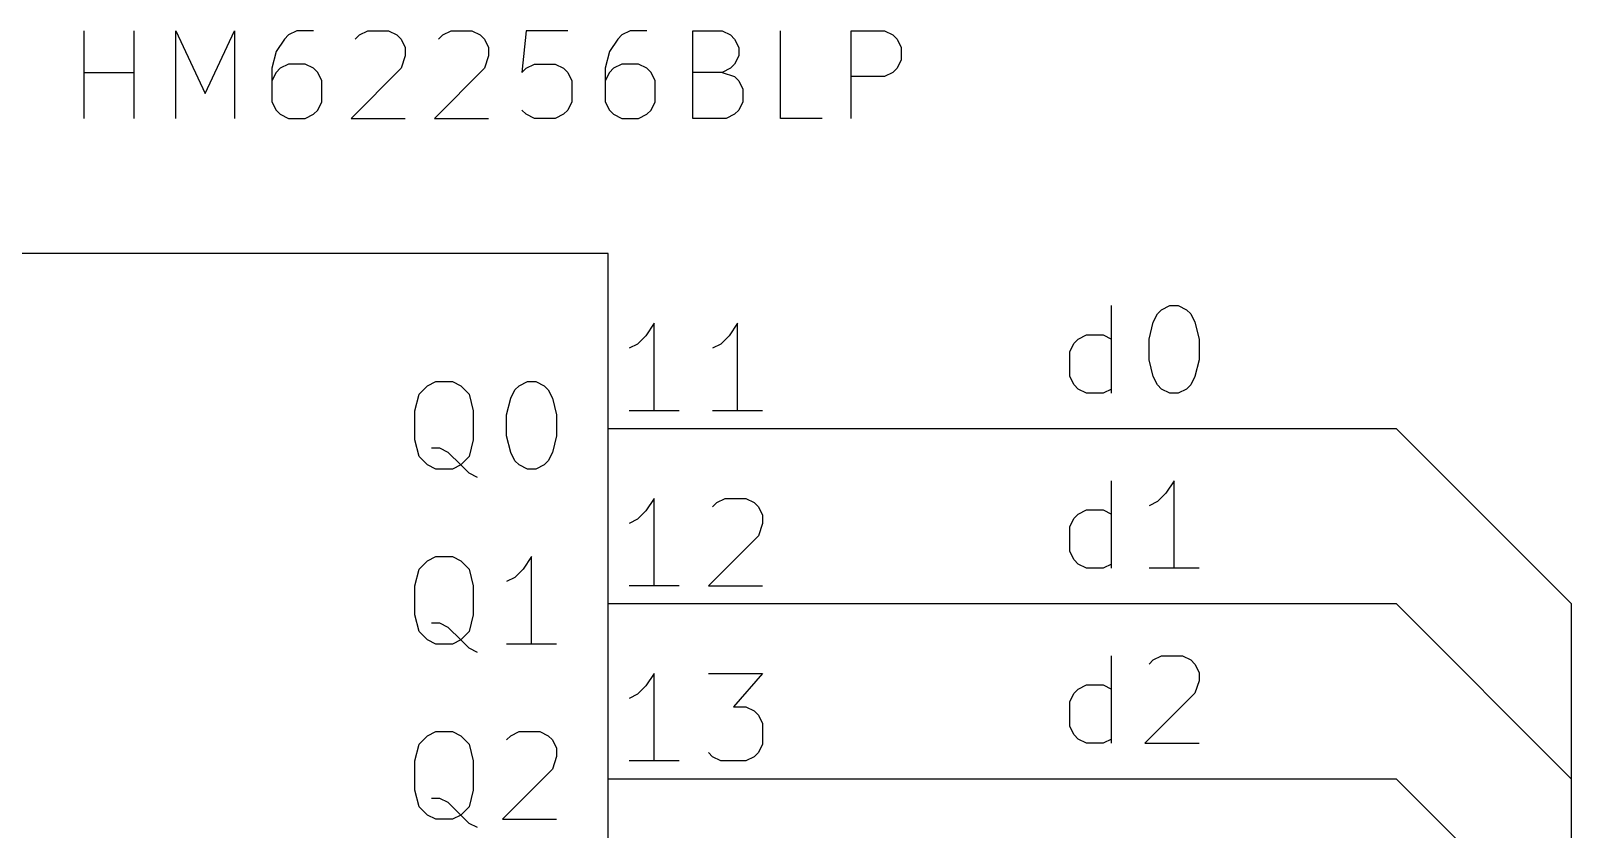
# Model space of a CAD drawing. Header units: millimetres. Extents: x 10 to 287, y -200 to -10.
# Drawn here: x 118.62 to 140.97, y -54.07 to -42.49 of the extents above; entities that cross this region are included whole.
import ezdxf

# ---------------------------------------------------------------- set-up
doc = ezdxf.new("R2010")
doc.units = ezdxf.units.MM
for name, color, linetype in [('BLUE', 174, 'CONTINUOUS'), ('GREENSIXTYFIVE', 129, 'CONTINUOUS'), ('LIGHTGREEN', 92, 'CONTINUOUS'), ('LIGHTRED', 12, 'CONTINUOUS'), ('RED', 14, 'CONTINUOUS'), ('REDSIX', 19, 'CONTINUOUS'), ('WHITE', 250, 'CONTINUOUS')]:
    doc.layers.add(name, color=color, linetype=linetype)

msp = doc.modelspace()

# ---------------------------------------------------------------- linework, layer by layer
at = {"layer": 'BLUE', "linetype": 'CONTINUOUS'}
msp.add_line((140.97, -50.8), (140.97, -189.23), dxfattribs=at)
at = {"layer": 'GREENSIXTYFIVE', "linetype": 'CONTINUOUS'}
for p, q in [((119.3968, -43.7592), (119.3968, -42.4892)), ((119.3968, -43.7592), (119.3968, -42.4892)), ((120.1225, -43.7592), (120.1225, -42.4892)), ((120.1225, -43.7592), (120.1225, -42.4892)), ((120.7273, -43.7592), (120.7273, -42.4892)), ((120.7273, -42.4892), (121.1507, -43.3964)), ((120.7273, -43.7592), (120.7273, -42.4892)), ((120.7273, -42.4892), (121.1507, -43.3964)), ((121.1507, -43.3964), (121.574, -42.4892)), ((121.1507, -43.3964), (121.574, -42.4892)), ((121.574, -42.4892), (121.574, -43.7592)), ((121.574, -42.4892), (121.574, -43.7592)), ((122.2997, -42.6102), (122.1787, -42.7916)), ((122.2997, -42.6102), (122.1787, -42.7916)), ((122.3602, -42.5497), (122.2997, -42.6102)), ((122.3602, -42.5497), (122.2997, -42.6102)), ((122.4811, -42.4892), (122.3602, -42.5497)), ((122.4811, -42.4892), (122.3602, -42.5497)), ((122.723, -42.4892), (122.4811, -42.4892)), ((122.723, -42.4892), (122.4811, -42.4892)), ((123.3278, -42.6102), (123.3882, -42.5497)), ((123.3278, -42.6102), (123.3882, -42.5497)), ((123.3882, -42.5497), (123.5092, -42.4892)), ((123.3882, -42.5497), (123.5092, -42.4892)), ((123.5092, -42.4892), (123.8116, -42.4892)), ((123.5092, -42.4892), (123.8116, -42.4892)), ((123.8116, -42.4892), (123.9325, -42.5497)), ((123.8116, -42.4892), (123.9325, -42.5497)), ((123.9325, -42.5497), (123.993, -42.6102)), ((123.9325, -42.5497), (123.993, -42.6102)), ((123.993, -42.6102), (124.0535, -42.7311)), ((123.993, -42.6102), (124.0535, -42.7311)), ((124.5373, -42.6102), (124.5977, -42.5497)), ((124.5373, -42.6102), (124.5977, -42.5497)), ((124.5977, -42.5497), (124.7187, -42.4892)), ((124.5977, -42.5497), (124.7187, -42.4892)), ((124.7187, -42.4892), (125.0211, -42.4892)), ((124.7187, -42.4892), (125.0211, -42.4892)), ((125.0211, -42.4892), (125.142, -42.5497)), ((125.0211, -42.4892), (125.142, -42.5497)), ((125.142, -42.5497), (125.2025, -42.6102)), ((125.142, -42.5497), (125.2025, -42.6102)), ((125.2025, -42.6102), (125.263, -42.7311)), ((125.2025, -42.6102), (125.263, -42.7311)), ((125.8072, -42.4892), (125.7468, -43.094)), ((125.8072, -42.4892), (125.7468, -43.094)), ((126.412, -42.4892), (125.8072, -42.4892)), ((126.412, -42.4892), (125.8072, -42.4892)), ((127.1377, -42.6102), (127.0167, -42.7916)), ((127.1377, -42.6102), (127.0167, -42.7916)), ((127.1982, -42.5497), (127.1377, -42.6102)), ((127.1982, -42.5497), (127.1377, -42.6102)), ((127.3191, -42.4892), (127.1982, -42.5497)), ((127.3191, -42.4892), (127.1982, -42.5497)), ((127.561, -42.4892), (127.3191, -42.4892)), ((127.561, -42.4892), (127.3191, -42.4892)), ((128.2262, -43.7592), (128.2262, -42.4892)), ((128.2262, -42.4892), (128.6496, -42.4892)), ((128.2262, -43.7592), (128.2262, -42.4892)), ((128.2262, -42.4892), (128.6496, -42.4892)), ((128.6496, -42.4892), (128.7705, -42.5497)), ((128.6496, -42.4892), (128.7705, -42.5497)), ((128.7705, -42.5497), (128.831, -42.6102)), ((128.7705, -42.5497), (128.831, -42.6102)), ((128.831, -42.6102), (128.8915, -42.7311)), ((128.831, -42.6102), (128.8915, -42.7311)), ((129.4962, -43.7592), (129.4962, -42.4892)), ((129.4962, -43.7592), (129.4962, -42.4892)), ((130.5243, -43.7592), (130.5243, -42.4892)), ((130.5243, -42.4892), (131.0081, -42.4892)), ((130.5243, -43.7592), (130.5243, -42.4892)), ((130.5243, -42.4892), (131.0081, -42.4892)), ((131.0081, -42.4892), (131.1291, -42.5497)), ((131.0081, -42.4892), (131.1291, -42.5497)), ((131.1291, -42.5497), (131.1896, -42.6102)), ((131.1291, -42.5497), (131.1896, -42.6102)), ((131.1896, -42.6102), (131.25, -42.7311)), ((131.1896, -42.6102), (131.25, -42.7311)), ((122.1787, -42.7916), (122.1183, -43.0335)), ((122.1787, -42.7916), (122.1183, -43.0335)), ((124.0535, -42.8521), (123.993, -43.0335)), ((124.0535, -42.8521), (123.993, -43.0335)), ((124.0535, -42.7311), (124.0535, -42.8521)), ((124.0535, -42.7311), (124.0535, -42.8521)), ((125.263, -42.8521), (125.2025, -43.0335)), ((125.263, -42.8521), (125.2025, -43.0335)), ((125.263, -42.7311), (125.263, -42.8521)), ((125.263, -42.7311), (125.263, -42.8521)), ((127.0167, -42.7916), (126.9563, -43.0335)), ((127.0167, -42.7916), (126.9563, -43.0335)), ((128.8915, -42.8521), (128.831, -42.973)), ((128.8915, -42.8521), (128.831, -42.973)), ((128.8915, -42.7311), (128.8915, -42.8521)), ((128.8915, -42.7311), (128.8915, -42.8521)), ((131.25, -42.7311), (131.25, -42.9126)), ((131.25, -42.7311), (131.25, -42.9126)), ((119.3968, -43.094), (120.1225, -43.094)), ((119.3968, -43.094), (120.1225, -43.094)), ((122.1183, -43.0335), (122.1183, -43.5173)), ((122.1183, -43.0335), (122.1183, -43.5173)), ((122.1787, -43.094), (122.1183, -43.2149)), ((122.1787, -43.094), (122.1183, -43.2149)), ((122.2392, -43.0335), (122.1787, -43.094)), ((122.2392, -43.0335), (122.1787, -43.094)), ((122.3602, -42.973), (122.2392, -43.0335)), ((122.3602, -42.973), (122.2392, -43.0335)), ((122.6021, -42.973), (122.3602, -42.973)), ((122.6021, -42.973), (122.3602, -42.973)), ((122.723, -43.0335), (122.6021, -42.973)), ((122.723, -43.0335), (122.6021, -42.973)), ((122.7835, -43.094), (122.723, -43.0335)), ((122.7835, -43.094), (122.723, -43.0335)), ((122.844, -43.2149), (122.7835, -43.094)), ((122.844, -43.2149), (122.7835, -43.094)), ((123.993, -43.0335), (123.2673, -43.7592)), ((123.993, -43.0335), (123.2673, -43.7592)), ((125.2025, -43.0335), (124.4768, -43.7592)), ((125.2025, -43.0335), (124.4768, -43.7592)), ((125.7468, -43.094), (125.8072, -43.0335)), ((125.7468, -43.094), (125.8072, -43.0335)), ((125.8072, -43.0335), (125.9282, -42.973)), ((125.8072, -43.0335), (125.9282, -42.973)), ((125.9282, -42.973), (126.2306, -42.973)), ((125.9282, -42.973), (126.2306, -42.973)), ((126.2306, -42.973), (126.3515, -43.0335)), ((126.2306, -42.973), (126.3515, -43.0335)), ((126.3515, -43.0335), (126.412, -43.094)), ((126.3515, -43.0335), (126.412, -43.094)), ((126.412, -43.094), (126.4725, -43.2149)), ((126.412, -43.094), (126.4725, -43.2149)), ((126.9563, -43.0335), (126.9563, -43.5173)), ((126.9563, -43.0335), (126.9563, -43.5173)), ((127.0167, -43.094), (126.9563, -43.2149)), ((127.0167, -43.094), (126.9563, -43.2149)), ((127.0772, -43.0335), (127.0167, -43.094)), ((127.0772, -43.0335), (127.0167, -43.094)), ((127.1982, -42.973), (127.0772, -43.0335)), ((127.1982, -42.973), (127.0772, -43.0335)), ((127.4401, -42.973), (127.1982, -42.973)), ((127.4401, -42.973), (127.1982, -42.973)), ((127.561, -43.0335), (127.4401, -42.973)), ((127.561, -43.0335), (127.4401, -42.973)), ((127.6215, -43.094), (127.561, -43.0335)), ((127.6215, -43.094), (127.561, -43.0335)), ((127.682, -43.2149), (127.6215, -43.094)), ((127.682, -43.2149), (127.6215, -43.094)), ((128.6496, -43.094), (128.2262, -43.094)), ((128.6496, -43.094), (128.2262, -43.094)), ((128.7705, -43.0335), (128.6496, -43.094)), ((128.7705, -43.0335), (128.6496, -43.094)), ((128.6496, -43.094), (128.831, -43.1545)), ((128.6496, -43.094), (128.831, -43.1545)), ((128.831, -42.973), (128.7705, -43.0335)), ((128.831, -42.973), (128.7705, -43.0335)), ((131.1291, -43.094), (131.0081, -43.1545)), ((131.1291, -43.094), (131.0081, -43.1545)), ((131.1896, -43.0335), (131.1291, -43.094)), ((131.1896, -43.0335), (131.1291, -43.094)), ((131.25, -42.9126), (131.1896, -43.0335)), ((131.25, -42.9126), (131.1896, -43.0335)), ((122.844, -43.5173), (122.844, -43.2149)), ((122.844, -43.5173), (122.844, -43.2149)), ((126.4725, -43.2149), (126.4725, -43.5173)), ((126.4725, -43.2149), (126.4725, -43.5173)), ((127.682, -43.5173), (127.682, -43.2149)), ((127.682, -43.5173), (127.682, -43.2149)), ((128.831, -43.1545), (128.8915, -43.2149)), ((128.831, -43.1545), (128.8915, -43.2149)), ((128.8915, -43.2149), (128.9519, -43.3359)), ((128.8915, -43.2149), (128.9519, -43.3359)), ((128.9519, -43.3359), (128.9519, -43.5173)), ((128.9519, -43.3359), (128.9519, -43.5173)), ((131.0081, -43.1545), (130.5243, -43.1545)), ((131.0081, -43.1545), (130.5243, -43.1545)), ((122.1183, -43.5173), (122.1787, -43.6383)), ((122.1183, -43.5173), (122.1787, -43.6383)), ((122.7835, -43.6383), (122.844, -43.5173)), ((122.7835, -43.6383), (122.844, -43.5173)), ((126.4725, -43.5173), (126.412, -43.6383)), ((126.4725, -43.5173), (126.412, -43.6383)), ((126.9563, -43.5173), (127.0167, -43.6383)), ((126.9563, -43.5173), (127.0167, -43.6383)), ((127.6215, -43.6383), (127.682, -43.5173)), ((127.6215, -43.6383), (127.682, -43.5173)), ((128.9519, -43.5173), (128.8915, -43.6383)), ((128.9519, -43.5173), (128.8915, -43.6383)), ((122.1787, -43.6383), (122.2392, -43.6988)), ((122.1787, -43.6383), (122.2392, -43.6988)), ((122.2392, -43.6988), (122.3602, -43.7592)), ((122.2392, -43.6988), (122.3602, -43.7592)), ((122.3602, -43.7592), (122.6021, -43.7592)), ((122.3602, -43.7592), (122.6021, -43.7592)), ((122.6021, -43.7592), (122.723, -43.6988)), ((122.6021, -43.7592), (122.723, -43.6988)), ((122.723, -43.6988), (122.7835, -43.6383)), ((122.723, -43.6988), (122.7835, -43.6383)), ((123.2673, -43.7592), (124.0535, -43.7592)), ((123.2673, -43.7592), (124.0535, -43.7592)), ((124.4768, -43.7592), (125.263, -43.7592)), ((124.4768, -43.7592), (125.263, -43.7592)), ((125.8072, -43.6988), (125.7468, -43.6383)), ((125.8072, -43.6988), (125.7468, -43.6383)), ((125.9282, -43.7592), (125.8072, -43.6988)), ((125.9282, -43.7592), (125.8072, -43.6988)), ((126.2306, -43.7592), (125.9282, -43.7592)), ((126.2306, -43.7592), (125.9282, -43.7592)), ((126.3515, -43.6988), (126.2306, -43.7592)), ((126.3515, -43.6988), (126.2306, -43.7592)), ((126.412, -43.6383), (126.3515, -43.6988)), ((126.412, -43.6383), (126.3515, -43.6988)), ((127.0167, -43.6383), (127.0772, -43.6988)), ((127.0167, -43.6383), (127.0772, -43.6988)), ((127.0772, -43.6988), (127.1982, -43.7592)), ((127.0772, -43.6988), (127.1982, -43.7592)), ((127.1982, -43.7592), (127.4401, -43.7592)), ((127.1982, -43.7592), (127.4401, -43.7592)), ((127.4401, -43.7592), (127.561, -43.6988)), ((127.4401, -43.7592), (127.561, -43.6988)), ((127.561, -43.6988), (127.6215, -43.6383)), ((127.561, -43.6988), (127.6215, -43.6383)), ((128.71, -43.7592), (128.2262, -43.7592)), ((128.71, -43.7592), (128.2262, -43.7592)), ((128.831, -43.6988), (128.71, -43.7592)), ((128.831, -43.6988), (128.71, -43.7592)), ((128.8915, -43.6383), (128.831, -43.6988)), ((128.8915, -43.6383), (128.831, -43.6988)), ((130.101, -43.7592), (129.4962, -43.7592)), ((130.101, -43.7592), (129.4962, -43.7592)), ((124.3753, -47.638), (124.4962, -47.5775)), ((124.3753, -47.638), (124.4962, -47.5775)), ((124.4962, -47.5775), (124.7381, -47.5775)), ((124.4962, -47.5775), (124.7381, -47.5775)), ((124.7381, -47.5775), (124.8591, -47.638)), ((124.7381, -47.5775), (124.8591, -47.638)), ((125.7058, -47.638), (125.8267, -47.5775)), ((125.7058, -47.638), (125.8267, -47.5775)), ((125.8267, -47.5775), (125.9477, -47.5775)), ((125.8267, -47.5775), (125.9477, -47.5775)), ((125.9477, -47.5775), (126.0686, -47.638)), ((125.9477, -47.5775), (126.0686, -47.638)), ((124.1939, -48.0009), (124.2543, -47.759)), ((124.1939, -48.0009), (124.2543, -47.759)), ((124.2543, -47.759), (124.3753, -47.638)), ((124.2543, -47.759), (124.3753, -47.638)), ((124.8591, -47.638), (124.98, -47.759)), ((124.8591, -47.638), (124.98, -47.759)), ((124.98, -47.759), (125.0405, -48.0009)), ((124.98, -47.759), (125.0405, -48.0009)), ((125.5244, -48.0613), (125.5848, -47.8194)), ((125.5244, -48.0613), (125.5848, -47.8194)), ((125.5848, -47.8194), (125.6453, -47.6985)), ((125.5848, -47.8194), (125.6453, -47.6985)), ((125.6453, -47.6985), (125.7058, -47.638)), ((125.6453, -47.6985), (125.7058, -47.638)), ((126.0686, -47.638), (126.1291, -47.6985)), ((126.0686, -47.638), (126.1291, -47.6985)), ((126.1291, -47.6985), (126.1896, -47.8194)), ((126.1291, -47.6985), (126.1896, -47.8194)), ((126.1896, -47.8194), (126.2501, -48.0613)), ((126.1896, -47.8194), (126.2501, -48.0613)), ((124.1939, -48.4242), (124.1939, -48.0009)), ((124.1939, -48.4242), (124.1939, -48.0009)), ((125.0405, -48.0009), (125.0405, -48.4242)), ((125.0405, -48.0009), (125.0405, -48.4242)), ((125.5244, -48.3637), (125.5244, -48.0613)), ((125.5244, -48.3637), (125.5244, -48.0613)), ((126.2501, -48.0613), (126.2501, -48.3637)), ((126.2501, -48.0613), (126.2501, -48.3637)), ((124.2543, -48.6661), (124.1939, -48.4242)), ((124.2543, -48.6661), (124.1939, -48.4242)), ((125.0405, -48.4242), (124.98, -48.6661)), ((125.0405, -48.4242), (124.98, -48.6661)), ((125.5848, -48.6056), (125.5244, -48.3637)), ((125.5848, -48.6056), (125.5244, -48.3637)), ((126.2501, -48.3637), (126.1896, -48.6056)), ((126.2501, -48.3637), (126.1896, -48.6056)), ((124.3753, -48.7871), (124.2543, -48.6661)), ((124.3753, -48.7871), (124.2543, -48.6661)), ((124.5567, -48.5451), (124.4358, -48.5451)), ((124.5567, -48.5451), (124.4358, -48.5451)), ((124.6777, -48.6056), (124.5567, -48.5451)), ((124.6777, -48.6056), (124.5567, -48.5451)), ((124.8591, -48.7871), (124.6777, -48.6056)), ((124.8591, -48.7871), (124.6777, -48.6056)), ((124.98, -48.6661), (124.8591, -48.7871)), ((124.98, -48.6661), (124.8591, -48.7871)), ((125.6453, -48.7266), (125.5848, -48.6056)), ((125.6453, -48.7266), (125.5848, -48.6056)), ((126.1896, -48.6056), (126.1291, -48.7266)), ((126.1896, -48.6056), (126.1291, -48.7266)), ((124.4962, -48.8475), (124.3753, -48.7871)), ((124.4962, -48.8475), (124.3753, -48.7871)), ((124.7381, -48.8475), (124.4962, -48.8475)), ((124.7381, -48.8475), (124.4962, -48.8475)), ((124.8591, -48.7871), (124.7381, -48.8475)), ((124.8591, -48.7871), (124.7381, -48.8475)), ((124.98, -48.908), (124.8591, -48.7871)), ((124.98, -48.908), (124.8591, -48.7871)), ((125.101, -48.9685), (124.98, -48.908)), ((125.101, -48.9685), (124.98, -48.908)), ((125.7058, -48.7871), (125.6453, -48.7266)), ((125.7058, -48.7871), (125.6453, -48.7266)), ((125.8267, -48.8475), (125.7058, -48.7871)), ((125.8267, -48.8475), (125.7058, -48.7871)), ((125.9477, -48.8475), (125.8267, -48.8475)), ((125.9477, -48.8475), (125.8267, -48.8475)), ((126.0686, -48.7871), (125.9477, -48.8475)), ((126.0686, -48.7871), (125.9477, -48.8475)), ((126.1291, -48.7266), (126.0686, -48.7871)), ((126.1291, -48.7266), (126.0686, -48.7871)), ((124.2543, -50.299), (124.3753, -50.178)), ((124.2543, -50.299), (124.3753, -50.178)), ((124.3753, -50.178), (124.4962, -50.1175)), ((124.3753, -50.178), (124.4962, -50.1175)), ((124.4962, -50.1175), (124.7381, -50.1175)), ((124.4962, -50.1175), (124.7381, -50.1175)), ((124.7381, -50.1175), (124.8591, -50.178)), ((124.7381, -50.1175), (124.8591, -50.178)), ((124.8591, -50.178), (124.98, -50.299)), ((124.8591, -50.178), (124.98, -50.299)), ((125.8872, -50.1175), (125.7663, -50.299)), ((125.8872, -50.1175), (125.7663, -50.299)), ((125.8872, -51.3875), (125.8872, -50.1175)), ((125.8872, -51.3875), (125.8872, -50.1175)), ((124.1939, -50.5409), (124.2543, -50.299)), ((124.1939, -50.5409), (124.2543, -50.299)), ((124.98, -50.299), (125.0405, -50.5409)), ((124.98, -50.299), (125.0405, -50.5409)), ((125.6453, -50.4199), (125.5244, -50.4804)), ((125.6453, -50.4199), (125.5244, -50.4804)), ((125.7663, -50.299), (125.6453, -50.4199)), ((125.7663, -50.299), (125.6453, -50.4199)), ((124.1939, -50.9642), (124.1939, -50.5409)), ((124.1939, -50.9642), (124.1939, -50.5409)), ((125.0405, -50.5409), (125.0405, -50.9642)), ((125.0405, -50.5409), (125.0405, -50.9642)), ((124.2543, -51.2061), (124.1939, -50.9642)), ((124.2543, -51.2061), (124.1939, -50.9642)), ((124.5567, -51.0851), (124.4358, -51.0851)), ((124.5567, -51.0851), (124.4358, -51.0851)), ((124.6777, -51.1456), (124.5567, -51.0851)), ((124.6777, -51.1456), (124.5567, -51.0851)), ((124.8591, -51.3271), (124.6777, -51.1456)), ((124.8591, -51.3271), (124.6777, -51.1456)), ((125.0405, -50.9642), (124.98, -51.2061)), ((125.0405, -50.9642), (124.98, -51.2061)), ((124.3753, -51.3271), (124.2543, -51.2061)), ((124.3753, -51.3271), (124.2543, -51.2061)), ((124.4962, -51.3875), (124.3753, -51.3271)), ((124.4962, -51.3875), (124.3753, -51.3271)), ((124.7381, -51.3875), (124.4962, -51.3875)), ((124.7381, -51.3875), (124.4962, -51.3875)), ((124.8591, -51.3271), (124.7381, -51.3875)), ((124.8591, -51.3271), (124.7381, -51.3875)), ((124.98, -51.2061), (124.8591, -51.3271)), ((124.98, -51.2061), (124.8591, -51.3271)), ((124.98, -51.448), (124.8591, -51.3271)), ((124.98, -51.448), (124.8591, -51.3271)), ((126.2501, -51.3875), (125.5244, -51.3875)), ((126.2501, -51.3875), (125.5244, -51.3875)), ((125.101, -51.5085), (124.98, -51.448)), ((125.101, -51.5085), (124.98, -51.448)), ((124.2543, -52.839), (124.3753, -52.718)), ((124.2543, -52.839), (124.3753, -52.718)), ((124.3753, -52.718), (124.4962, -52.6575)), ((124.3753, -52.718), (124.4962, -52.6575)), ((124.4962, -52.6575), (124.7381, -52.6575)), ((124.4962, -52.6575), (124.7381, -52.6575)), ((124.7381, -52.6575), (124.8591, -52.718)), ((124.7381, -52.6575), (124.8591, -52.718)), ((124.8591, -52.718), (124.98, -52.839)), ((124.8591, -52.718), (124.98, -52.839)), ((125.5244, -52.7785), (125.5848, -52.718)), ((125.5244, -52.7785), (125.5848, -52.718)), ((125.5848, -52.718), (125.7058, -52.6575)), ((125.5848, -52.718), (125.7058, -52.6575)), ((125.7058, -52.6575), (126.0082, -52.6575)), ((125.7058, -52.6575), (126.0082, -52.6575)), ((126.0082, -52.6575), (126.1291, -52.718)), ((126.0082, -52.6575), (126.1291, -52.718)), ((126.1291, -52.718), (126.1896, -52.7785)), ((126.1291, -52.718), (126.1896, -52.7785)), ((124.1939, -53.0809), (124.2543, -52.839)), ((124.1939, -53.0809), (124.2543, -52.839)), ((124.98, -52.839), (125.0405, -53.0809)), ((124.98, -52.839), (125.0405, -53.0809)), ((126.1896, -52.7785), (126.2501, -52.8994)), ((126.1896, -52.7785), (126.2501, -52.8994)), ((126.2501, -52.8994), (126.2501, -53.0204)), ((126.2501, -52.8994), (126.2501, -53.0204)), ((124.1939, -53.5042), (124.1939, -53.0809)), ((124.1939, -53.5042), (124.1939, -53.0809)), ((125.0405, -53.0809), (125.0405, -53.5042)), ((125.0405, -53.0809), (125.0405, -53.5042)), ((126.2501, -53.0204), (126.1896, -53.2018)), ((126.2501, -53.0204), (126.1896, -53.2018)), ((126.1896, -53.2018), (125.4639, -53.9275)), ((126.1896, -53.2018), (125.4639, -53.9275)), ((124.2543, -53.7461), (124.1939, -53.5042)), ((124.2543, -53.7461), (124.1939, -53.5042)), ((124.5567, -53.6251), (124.4358, -53.6251)), ((124.5567, -53.6251), (124.4358, -53.6251)), ((124.6777, -53.6856), (124.5567, -53.6251)), ((124.6777, -53.6856), (124.5567, -53.6251)), ((125.0405, -53.5042), (124.98, -53.7461)), ((125.0405, -53.5042), (124.98, -53.7461)), ((124.3753, -53.8671), (124.2543, -53.7461)), ((124.3753, -53.8671), (124.2543, -53.7461)), ((124.8591, -53.8671), (124.6777, -53.6856)), ((124.8591, -53.8671), (124.6777, -53.6856)), ((124.98, -53.7461), (124.8591, -53.8671)), ((124.98, -53.7461), (124.8591, -53.8671)), ((124.4962, -53.9275), (124.3753, -53.8671)), ((124.4962, -53.9275), (124.3753, -53.8671)), ((124.7381, -53.9275), (124.4962, -53.9275)), ((124.7381, -53.9275), (124.4962, -53.9275)), ((124.8591, -53.8671), (124.7381, -53.9275)), ((124.8591, -53.8671), (124.7381, -53.9275)), ((124.98, -53.988), (124.8591, -53.8671)), ((124.98, -53.988), (124.8591, -53.8671)), ((125.101, -54.0485), (124.98, -53.988)), ((125.101, -54.0485), (124.98, -53.988)), ((125.4639, -53.9275), (126.2501, -53.9275)), ((125.4639, -53.9275), (126.2501, -53.9275))]:
    msp.add_line(p, q, dxfattribs=at)
at = {"layer": 'LIGHTGREEN', "linetype": 'CONTINUOUS'}
for p, q in [((129.54, -48.26), (138.43, -48.26)), ((138.43, -48.26), (140.97, -50.8)), ((129.54, -50.8), (138.43, -50.8)), ((138.43, -50.8), (140.97, -53.34)), ((129.54, -53.34), (138.43, -53.34)), ((138.43, -53.34), (140.97, -55.88))]:
    msp.add_line(p, q, dxfattribs=at)
at = {"layer": 'LIGHTRED', "linetype": 'CONTINUOUS'}
for p, q in [((127.5443, -46.9144), (127.4233, -47.0353)), ((127.5443, -46.9144), (127.4233, -47.0353)), ((127.6652, -46.7329), (127.5443, -46.9144)), ((127.6652, -46.7329), (127.5443, -46.9144)), ((127.6652, -48.0029), (127.6652, -46.7329)), ((127.6652, -48.0029), (127.6652, -46.7329)), ((128.7538, -46.9144), (128.6328, -47.0353)), ((128.7538, -46.9144), (128.6328, -47.0353)), ((128.8747, -46.7329), (128.7538, -46.9144)), ((128.8747, -46.7329), (128.7538, -46.9144)), ((128.8747, -48.0029), (128.8747, -46.7329)), ((128.8747, -48.0029), (128.8747, -46.7329)), ((127.4233, -47.0353), (127.3024, -47.0958)), ((127.4233, -47.0353), (127.3024, -47.0958)), ((128.6328, -47.0353), (128.5119, -47.0958)), ((128.6328, -47.0353), (128.5119, -47.0958)), ((128.0281, -48.0029), (127.3024, -48.0029)), ((128.0281, -48.0029), (127.3024, -48.0029)), ((129.2376, -48.0029), (128.5119, -48.0029)), ((129.2376, -48.0029), (128.5119, -48.0029)), ((127.6652, -49.2729), (127.5443, -49.4544)), ((127.6652, -49.2729), (127.5443, -49.4544)), ((127.6652, -50.5429), (127.6652, -49.2729)), ((127.6652, -50.5429), (127.6652, -49.2729)), ((128.5119, -49.3939), (128.5723, -49.3334)), ((128.5119, -49.3939), (128.5723, -49.3334)), ((128.5723, -49.3334), (128.6933, -49.2729)), ((128.5723, -49.3334), (128.6933, -49.2729)), ((128.6933, -49.2729), (128.9957, -49.2729)), ((128.6933, -49.2729), (128.9957, -49.2729)), ((128.9957, -49.2729), (129.1166, -49.3334)), ((128.9957, -49.2729), (129.1166, -49.3334)), ((129.1166, -49.3334), (129.1771, -49.3939)), ((129.1166, -49.3334), (129.1771, -49.3939)), ((127.4233, -49.5753), (127.3024, -49.6358)), ((127.4233, -49.5753), (127.3024, -49.6358)), ((127.5443, -49.4544), (127.4233, -49.5753)), ((127.5443, -49.4544), (127.4233, -49.5753)), ((129.1771, -49.3939), (129.2376, -49.5148)), ((129.1771, -49.3939), (129.2376, -49.5148)), ((129.2376, -49.5148), (129.2376, -49.6358)), ((129.2376, -49.5148), (129.2376, -49.6358)), ((129.1771, -49.8172), (128.4514, -50.5429)), ((129.1771, -49.8172), (128.4514, -50.5429)), ((129.2376, -49.6358), (129.1771, -49.8172)), ((129.2376, -49.6358), (129.1771, -49.8172)), ((128.0281, -50.5429), (127.3024, -50.5429)), ((128.0281, -50.5429), (127.3024, -50.5429)), ((128.4514, -50.5429), (129.2376, -50.5429)), ((128.4514, -50.5429), (129.2376, -50.5429)), ((127.6652, -51.8129), (127.5443, -51.9944)), ((127.6652, -51.8129), (127.5443, -51.9944)), ((127.6652, -53.0829), (127.6652, -51.8129)), ((127.6652, -53.0829), (127.6652, -51.8129)), ((128.4514, -51.8129), (129.2376, -51.8129)), ((128.4514, -51.8129), (129.2376, -51.8129)), ((129.2376, -51.8129), (128.8142, -52.2967)), ((129.2376, -51.8129), (128.8142, -52.2967)), ((127.5443, -51.9944), (127.4233, -52.1153)), ((127.5443, -51.9944), (127.4233, -52.1153)), ((127.4233, -52.1153), (127.3024, -52.1758)), ((127.4233, -52.1153), (127.3024, -52.1758)), ((128.8142, -52.2967), (128.9957, -52.2967)), ((128.8142, -52.2967), (128.9957, -52.2967)), ((128.9957, -52.2967), (129.1166, -52.3572)), ((128.9957, -52.2967), (129.1166, -52.3572)), ((129.1166, -52.3572), (129.1771, -52.4177)), ((129.1166, -52.3572), (129.1771, -52.4177)), ((129.1771, -52.4177), (129.2376, -52.5386)), ((129.1771, -52.4177), (129.2376, -52.5386)), ((129.2376, -52.5386), (129.2376, -52.841)), ((129.2376, -52.5386), (129.2376, -52.841)), ((128.5119, -53.0225), (128.4514, -52.962)), ((128.5119, -53.0225), (128.4514, -52.962)), ((129.1771, -52.962), (129.1166, -53.0225)), ((129.1771, -52.962), (129.1166, -53.0225)), ((129.2376, -52.841), (129.1771, -52.962)), ((129.2376, -52.841), (129.1771, -52.962)), ((128.0281, -53.0829), (127.3024, -53.0829)), ((128.0281, -53.0829), (127.3024, -53.0829)), ((128.6328, -53.0829), (128.5119, -53.0225)), ((128.6328, -53.0829), (128.5119, -53.0225)), ((128.9957, -53.0829), (128.6328, -53.0829)), ((128.9957, -53.0829), (128.6328, -53.0829)), ((129.1166, -53.0225), (128.9957, -53.0829)), ((129.1166, -53.0225), (128.9957, -53.0829))]:
    msp.add_line(p, q, dxfattribs=at)
at = {"layer": 'RED', "linetype": 'CONTINUOUS'}
for p, q in [((127, -45.72), (106.68, -45.72)), ((127, -86.36), (127, -45.72)), ((127, -48.26), (129.54, -48.26)), ((127, -48.26), (129.54, -48.26)), ((127, -50.8), (129.54, -50.8)), ((127, -50.8), (129.54, -50.8)), ((127, -53.34), (129.54, -53.34)), ((127, -53.34), (129.54, -53.34))]:
    msp.add_line(p, q, dxfattribs=at)
at = {"layer": 'REDSIX', "linetype": 'CONTINUOUS'}
for p, q in [((134.301, -47.7469), (134.301, -46.4769)), ((135.0267, -46.5374), (135.1476, -46.4769)), ((135.1476, -46.4769), (135.2686, -46.4769)), ((135.2686, -46.4769), (135.3895, -46.5374)), ((134.9057, -46.7188), (134.9662, -46.5979)), ((134.9662, -46.5979), (135.0267, -46.5374)), ((135.3895, -46.5374), (135.45, -46.5979)), ((135.45, -46.5979), (135.5105, -46.7188)), ((133.8172, -46.9607), (133.9382, -46.9003)), ((133.9382, -46.9003), (134.1801, -46.9003)), ((134.1801, -46.9003), (134.301, -46.9607)), ((134.8453, -46.9607), (134.9057, -46.7188)), ((135.5105, -46.7188), (135.571, -46.9607)), ((133.6963, -47.1422), (133.7567, -47.0212)), ((133.6963, -47.505), (133.6963, -47.1422)), ((133.7567, -47.0212), (133.8172, -46.9607)), ((134.8453, -47.2631), (134.8453, -46.9607)), ((135.571, -46.9607), (135.571, -47.2631)), ((134.9057, -47.505), (134.8453, -47.2631)), ((135.571, -47.2631), (135.5105, -47.505)), ((133.7567, -47.626), (133.6963, -47.505)), ((134.9662, -47.626), (134.9057, -47.505)), ((135.5105, -47.505), (135.45, -47.626)), ((133.8172, -47.6865), (133.7567, -47.626)), ((133.9382, -47.7469), (133.8172, -47.6865)), ((134.1801, -47.7469), (133.9382, -47.7469)), ((134.301, -47.6865), (134.1801, -47.7469)), ((135.0267, -47.6865), (134.9662, -47.626)), ((135.1476, -47.7469), (135.0267, -47.6865)), ((135.2686, -47.7469), (135.1476, -47.7469)), ((135.3895, -47.6865), (135.2686, -47.7469)), ((135.45, -47.626), (135.3895, -47.6865)), ((134.301, -50.2869), (134.301, -49.0169)), ((135.2081, -49.0169), (135.0872, -49.1984)), ((135.2081, -50.2869), (135.2081, -49.0169)), ((134.9662, -49.3193), (134.8453, -49.3798)), ((135.0872, -49.1984), (134.9662, -49.3193)), ((133.6963, -49.6822), (133.7567, -49.5612)), ((133.7567, -49.5612), (133.8172, -49.5007)), ((133.8172, -49.5007), (133.9382, -49.4403)), ((133.9382, -49.4403), (134.1801, -49.4403)), ((134.1801, -49.4403), (134.301, -49.5007)), ((133.6963, -50.045), (133.6963, -49.6822)), ((133.7567, -50.166), (133.6963, -50.045)), ((133.8172, -50.2265), (133.7567, -50.166)), ((133.9382, -50.2869), (133.8172, -50.2265)), ((134.301, -50.2265), (134.1801, -50.2869)), ((134.1801, -50.2869), (133.9382, -50.2869)), ((135.571, -50.2869), (134.8453, -50.2869)), ((134.301, -52.8269), (134.301, -51.5569)), ((134.8453, -51.6779), (134.9057, -51.6174)), ((134.9057, -51.6174), (135.0267, -51.5569)), ((135.0267, -51.5569), (135.3291, -51.5569)), ((135.3291, -51.5569), (135.45, -51.6174)), ((135.45, -51.6174), (135.5105, -51.6779)), ((135.5105, -51.6779), (135.571, -51.7988)), ((135.571, -51.7988), (135.571, -51.9198)), ((133.7567, -52.1012), (133.8172, -52.0407)), ((133.8172, -52.0407), (133.9382, -51.9803)), ((133.9382, -51.9803), (134.1801, -51.9803)), ((134.1801, -51.9803), (134.301, -52.0407)), ((135.571, -51.9198), (135.5105, -52.1012)), ((133.6963, -52.2222), (133.7567, -52.1012)), ((133.6963, -52.585), (133.6963, -52.2222)), ((135.5105, -52.1012), (134.7848, -52.8269)), ((133.7567, -52.706), (133.6963, -52.585)), ((133.8172, -52.7665), (133.7567, -52.706)), ((133.9382, -52.8269), (133.8172, -52.7665)), ((134.1801, -52.8269), (133.9382, -52.8269)), ((134.301, -52.7665), (134.1801, -52.8269)), ((134.7848, -52.8269), (135.571, -52.8269))]:
    msp.add_line(p, q, dxfattribs=at)
at = {"layer": 'WHITE', "linetype": 'CONTINUOUS'}
for p, q in [((127, -45.72), (106.68, -45.72)), ((127, -86.36), (127, -45.72))]:
    msp.add_line(p, q, dxfattribs=at)

doc.saveas('drawing.dxf')
